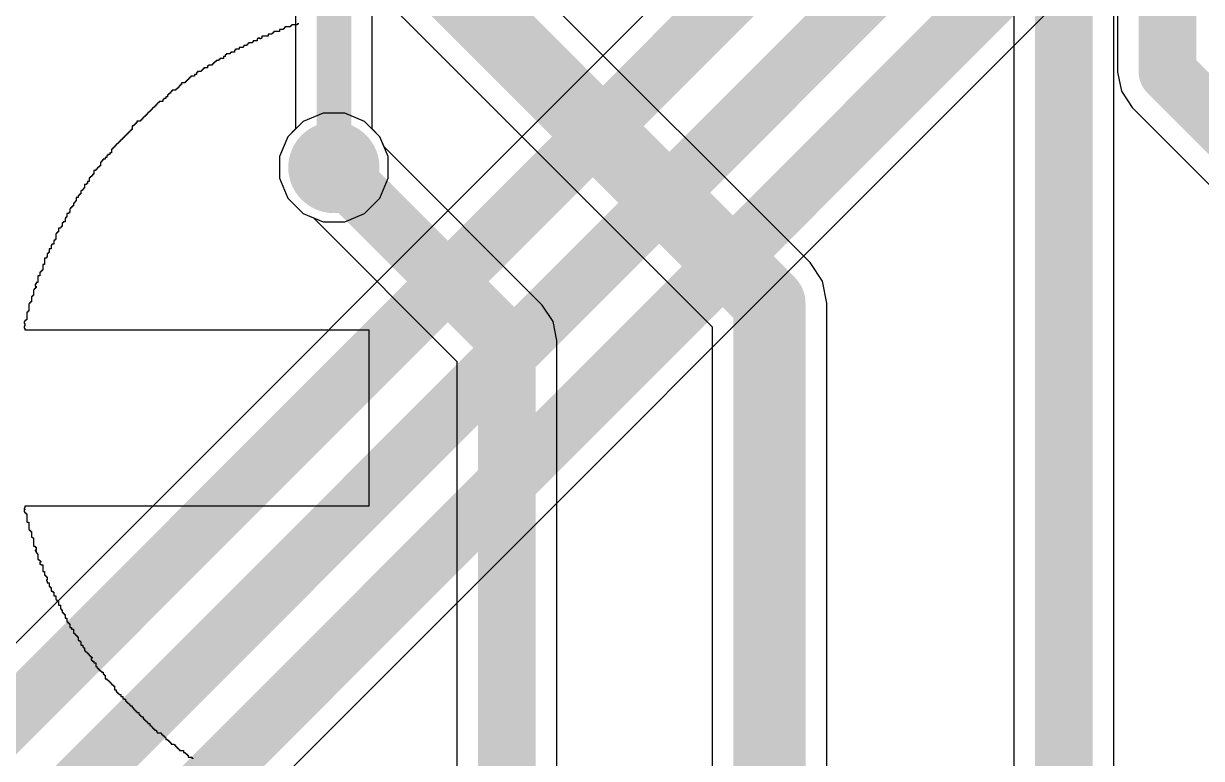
# Model space of a CAD drawing. Header units: millimetres. Extents: x -0.16 to 4.85, y -0.01 to 3.83.
# Drawn here: x 3.8104 to 4.2188, y 1.1293 to 1.3838 of the extents above; entities that cross this region are included whole.
import ezdxf

# ---------------------------------------------------------------- set-up
doc = ezdxf.new("R2010")
doc.units = ezdxf.units.MM
doc.header["$MEASUREMENT"] = 0
for name, color, linetype in [('BottomLayer', 5, 'Continuous'), ('BottomSolder', 6, 'Continuous'), ('TopLayer', 1, 'Continuous'), ('TopOverlay', 2, 'Continuous'), ('TopSolder', 216, 'Continuous'), ('ViaHoleLayer', 16, 'Continuous')]:
    doc.layers.add(name, color=color, linetype=linetype)

msp = doc.modelspace()

# ---------------------------------------------------------------- hatches: boundary and pattern name
at = {"layer": 'BottomLayer'}
h = msp.add_hatch(color=5, dxfattribs=at)
edge = h.paths.add_edge_path()
edge.add_arc((3.918, 1.334), 0.01181, 0, 360)
at = {"layer": 'BottomSolder'}
h = msp.add_hatch(color=6, dxfattribs=at)
edge = h.paths.add_edge_path()
edge.add_arc((3.918, 1.334), 0.01581, 0, 360)
at = {"layer": 'TopLayer'}
h = msp.add_hatch(color=1, dxfattribs=at)
edge = h.paths.add_edge_path()
edge.add_arc((3.918, 1.334), 0.01181, 0, 360)
at = {"layer": 'TopSolder'}
h = msp.add_hatch(color=216, dxfattribs=at)
edge = h.paths.add_edge_path()
edge.add_arc((3.918, 1.334), 0.01581, 0, 360)
at = {"layer": 'ViaHoleLayer'}
h = msp.add_hatch(color=16, dxfattribs=at)
edge = h.paths.add_edge_path()
edge.add_arc((3.918, 1.334), 0.00591, 0, 360)

# ---------------------------------------------------------------- linework, layer by layer
at = {"layer": 'BottomLayer'}
for p, q in [((4.18833, 1.051), (4.18833, 1.743)), ((4.15367, 1.73582), (4.15367, 1.05818)), ((4.08306, 1.30106), (3.90106, 1.48306)), ((3.87294, 1.45494), (4.04912, 1.27876)), ((3.91426, 1.35281), (3.90734, 1.34995)), ((3.92174, 1.35281), (3.91426, 1.35281)), ((3.92866, 1.34995), (3.92174, 1.35281)), ((3.90734, 1.34995), (3.90205, 1.34466)), ((3.93395, 1.34466), (3.92866, 1.34995)), ((3.90205, 1.34466), (3.89919, 1.33774)), ((3.93543, 1.34109), (3.93395, 1.34466)), ((3.99026, 1.28626), (3.93543, 1.34109)), ((3.89919, 1.33774), (3.89919, 1.33026)), ((3.89919, 1.33026), (3.90205, 1.32334)), ((3.90205, 1.32334), (3.90734, 1.31805)), ((3.90734, 1.31805), (3.91091, 1.31657)), ((3.91091, 1.31657), (3.96067, 1.26682)), ((4.08737, 1.29461), (4.08306, 1.30106)), ((4.08888, 1.287), (4.08737, 1.29461)), ((3.99401, 1.28063), (3.99026, 1.28626)), ((4.08888, 1.107), (4.08888, 1.287)), ((3.99533, 1.274), (3.99401, 1.28063)), ((4.04912, 1.27876), (4.04912, 1.107)), ((3.99533, 0.98931), (3.99533, 1.274)), ((3.96067, 1.26682), (3.96067, 0.98931))]:
    msp.add_line(p, q, dxfattribs=at)
for points, const_width in [([(4.171, 1.051), (4.171, 1.743)], 0.02), ([(3.887, 1.469), (4.069, 1.287)], 0.025), ([(3.918, 1.334), (3.978, 1.274)], 0.02), ([(4.069, 1.107), (4.069, 1.287)], 0.025), ([(3.978, 0.982), (3.978, 1.274)], 0.02)]:
    msp.add_lwpolyline(points, dxfattribs=dict(at, const_width=const_width))
for points, const_width in [([(3.913, 1.334, 1), (3.923, 1.334, 1)], 0.01), ([(4.06275, 1.287, 1), (4.07525, 1.287, 1)], 0.0125), ([(4.06275, 1.287, 1), (4.07525, 1.287, 1)], 0.0125), ([(3.973, 1.274, 1), (3.983, 1.274, 1)], 0.01), ([(3.973, 1.274, 1), (3.983, 1.274, 1)], 0.01)]:
    msp.add_lwpolyline(points, format="xyb", close=True, dxfattribs=dict(at, const_width=const_width))
at = {"layer": 'TopLayer'}
for p, q in [((4.18967, 1.54219), (4.18967, 1.367)), ((3.93125, 1.34735), (3.93125, 1.50276)), ((3.90475, 1.45307), (3.90475, 1.34735)), ((4.03967, 1.40118), (3.57782, 0.93933)), ((3.72133, 0.94382), (4.16926, 1.39174)), ((4.18967, 1.367), (4.19099, 1.36037)), ((4.19099, 1.36037), (4.19474, 1.35474)), ((4.19474, 1.35474), (4.29917, 1.25031)), ((3.90205, 1.34466), (3.89919, 1.33774)), ((3.90475, 1.34735), (3.90205, 1.34466)), ((3.93395, 1.34466), (3.93125, 1.34735)), ((3.93681, 1.33774), (3.93395, 1.34466)), ((3.89919, 1.33774), (3.89919, 1.33026)), ((3.93681, 1.33026), (3.93681, 1.33774)), ((3.89919, 1.33026), (3.90205, 1.32334)), ((3.93395, 1.32334), (3.93681, 1.33026)), ((3.90205, 1.32334), (3.90734, 1.31805)), ((3.92866, 1.31805), (3.93395, 1.32334)), ((3.90734, 1.31805), (3.91426, 1.31519)), ((3.91426, 1.31519), (3.92174, 1.31519)), ((3.92174, 1.31519), (3.92866, 1.31805))]:
    msp.add_line(p, q, dxfattribs=at)
for points, const_width in [([(3.918, 1.334), (3.918, 2.187)], 0.012), ([(4.207, 1.367), (4.207, 1.5797)], 0.02), ([(3.704, 0.951), (4.157, 1.404)], 0.02), ([(3.604, 0.895), (4.107, 1.398)], 0.02), ([(3.585, 0.922), (4.057, 1.394)], 0.02), ([(4.207, 1.367), (4.31143, 1.26257)], 0.02)]:
    msp.add_lwpolyline(points, dxfattribs=dict(at, const_width=const_width))
for points, const_width in [([(4.202, 1.367, 1), (4.212, 1.367, 1)], 0.01), ([(4.202, 1.367, 1), (4.212, 1.367, 1)], 0.01), ([(3.915, 1.334, 1), (3.921, 1.334, 1)], 0.006)]:
    msp.add_lwpolyline(points, format="xyb", close=True, dxfattribs=dict(at, const_width=const_width))
at = {"layer": 'TopOverlay'}
for p, q in [((3.89685, 1.38045), (3.89653, 1.38045)), ((3.89653, 1.38045), (3.89653, 1.38013)), ((3.89717, 1.38078), (3.89685, 1.38078)), ((3.89685, 1.38078), (3.89685, 1.38045)), ((3.89911, 1.3811), (3.89717, 1.3811)), ((3.89717, 1.3811), (3.89717, 1.38078)), ((3.90041, 1.38175), (3.89911, 1.38175)), ((3.89911, 1.38175), (3.89911, 1.3811)), ((3.90073, 1.38207), (3.90041, 1.38207)), ((3.90041, 1.38207), (3.90041, 1.38175)), ((3.90105, 1.38239), (3.90073, 1.38239)), ((3.90073, 1.38239), (3.90073, 1.38207)), ((3.90299, 1.38272), (3.90105, 1.38272)), ((3.90105, 1.38272), (3.90105, 1.38239)), ((3.90331, 1.38304), (3.90299, 1.38304)), ((3.90299, 1.38304), (3.90299, 1.38272)), ((3.90525, 1.38336), (3.90331, 1.38336)), ((3.90331, 1.38336), (3.90331, 1.38304)), ((3.90557, 1.38368), (3.90525, 1.38368)), ((3.90525, 1.38368), (3.90525, 1.38336)), ((3.90557, 1.38401), (3.90557, 1.38368)), ((3.8878, 1.37625), (3.88684, 1.37625)), ((3.88684, 1.37625), (3.88684, 1.37593)), ((3.88813, 1.37658), (3.8878, 1.37658)), ((3.8878, 1.37658), (3.8878, 1.37625)), ((3.88845, 1.3769), (3.88813, 1.3769)), ((3.88813, 1.3769), (3.88813, 1.37658)), ((3.88974, 1.37722), (3.88845, 1.37722)), ((3.88845, 1.37722), (3.88845, 1.3769)), ((3.89007, 1.37755), (3.88974, 1.37755)), ((3.88974, 1.37755), (3.88974, 1.37722)), ((3.89136, 1.37787), (3.89007, 1.37787)), ((3.89007, 1.37787), (3.89007, 1.37755)), ((3.89168, 1.37852), (3.89136, 1.37852)), ((3.89136, 1.37852), (3.89136, 1.37787)), ((3.89233, 1.37884), (3.89168, 1.37884)), ((3.89168, 1.37884), (3.89168, 1.37852)), ((3.89233, 1.37852), (3.89233, 1.37884)), ((3.89265, 1.37852), (3.89233, 1.37852)), ((3.89297, 1.37884), (3.89265, 1.37884)), ((3.89265, 1.37884), (3.89265, 1.37852)), ((3.89524, 1.37948), (3.89297, 1.37948)), ((3.89297, 1.37948), (3.89297, 1.37884)), ((3.89653, 1.38013), (3.89524, 1.38013)), ((3.89524, 1.38013), (3.89524, 1.37948)), ((3.88037, 1.37238), (3.87973, 1.37238)), ((3.87973, 1.37238), (3.87973, 1.37173)), ((3.8807, 1.37302), (3.88037, 1.37302)), ((3.88037, 1.37302), (3.88037, 1.37238)), ((3.88199, 1.37335), (3.8807, 1.37335)), ((3.8807, 1.37335), (3.8807, 1.37302)), ((3.88231, 1.37367), (3.88199, 1.37367)), ((3.88199, 1.37367), (3.88199, 1.37335)), ((3.8836, 1.37399), (3.88231, 1.37399)), ((3.88231, 1.37399), (3.88231, 1.37367)), ((3.88393, 1.37464), (3.8836, 1.37464)), ((3.8836, 1.37464), (3.8836, 1.37399)), ((3.88522, 1.37496), (3.88393, 1.37496)), ((3.88393, 1.37496), (3.88393, 1.37464)), ((3.88651, 1.37561), (3.88522, 1.37561)), ((3.88522, 1.37561), (3.88522, 1.37496)), ((3.88684, 1.37593), (3.88651, 1.37593)), ((3.88651, 1.37593), (3.88651, 1.37561)), ((3.87294, 1.36818), (3.87262, 1.36818)), ((3.87262, 1.36818), (3.87262, 1.36785)), ((3.87423, 1.3685), (3.87294, 1.3685)), ((3.87294, 1.3685), (3.87294, 1.36818)), ((3.87456, 1.36915), (3.87423, 1.36915)), ((3.87423, 1.36915), (3.87423, 1.3685)), ((3.87585, 1.36947), (3.87456, 1.36947)), ((3.87456, 1.36947), (3.87456, 1.36915)), ((3.87617, 1.36979), (3.87585, 1.36979)), ((3.87585, 1.36979), (3.87585, 1.36947)), ((3.8765, 1.37011), (3.87617, 1.37011)), ((3.87617, 1.37011), (3.87617, 1.36979)), ((3.87682, 1.37044), (3.8765, 1.37044)), ((3.8765, 1.37044), (3.8765, 1.37011)), ((3.87714, 1.37076), (3.87682, 1.37076)), ((3.87682, 1.37076), (3.87682, 1.37044)), ((3.87811, 1.37108), (3.87714, 1.37108)), ((3.87714, 1.37108), (3.87714, 1.37076)), ((3.87844, 1.37141), (3.87811, 1.37141)), ((3.87811, 1.37141), (3.87811, 1.37108)), ((3.87973, 1.37173), (3.87844, 1.37173)), ((3.87844, 1.37173), (3.87844, 1.37141)), ((3.86713, 1.36398), (3.8668, 1.36398)), ((3.8668, 1.36398), (3.8668, 1.36365)), ((3.86745, 1.3643), (3.86713, 1.3643)), ((3.86713, 1.3643), (3.86713, 1.36398)), ((3.86777, 1.36462), (3.86745, 1.36462)), ((3.86745, 1.36462), (3.86745, 1.3643)), ((3.8681, 1.36495), (3.86777, 1.36495)), ((3.86777, 1.36495), (3.86777, 1.36462)), ((3.86842, 1.36527), (3.8681, 1.36527)), ((3.8681, 1.36527), (3.8681, 1.36495)), ((3.86971, 1.36559), (3.86842, 1.36559)), ((3.86842, 1.36559), (3.86842, 1.36527)), ((3.87036, 1.36624), (3.86971, 1.36624)), ((3.86971, 1.36624), (3.86971, 1.36559)), ((3.87068, 1.36688), (3.87036, 1.36688)), ((3.87036, 1.36688), (3.87036, 1.36624)), ((3.87197, 1.36721), (3.87068, 1.36721)), ((3.87068, 1.36721), (3.87068, 1.36688)), ((3.8723, 1.36753), (3.87197, 1.36753)), ((3.87197, 1.36753), (3.87197, 1.36721)), ((3.87262, 1.36785), (3.8723, 1.36785)), ((3.8723, 1.36785), (3.8723, 1.36753)), ((3.86131, 1.35978), (3.86099, 1.35978)), ((3.86099, 1.35978), (3.86099, 1.35945)), ((3.86163, 1.3601), (3.86131, 1.3601)), ((3.86131, 1.3601), (3.86131, 1.35978)), ((3.86196, 1.36042), (3.86163, 1.36042)), ((3.86163, 1.36042), (3.86163, 1.3601)), ((3.86325, 1.36075), (3.86196, 1.36075)), ((3.86196, 1.36075), (3.86196, 1.36042)), ((3.86357, 1.36107), (3.86325, 1.36107)), ((3.86325, 1.36107), (3.86325, 1.36075)), ((3.8639, 1.36139), (3.86357, 1.36139)), ((3.86357, 1.36139), (3.86357, 1.36107)), ((3.86422, 1.36171), (3.8639, 1.36171)), ((3.8639, 1.36171), (3.8639, 1.36139)), ((3.86454, 1.36204), (3.86422, 1.36204)), ((3.86422, 1.36204), (3.86422, 1.36171)), ((3.86487, 1.36236), (3.86454, 1.36236)), ((3.86454, 1.36236), (3.86454, 1.36204)), ((3.86519, 1.36268), (3.86487, 1.36268)), ((3.86487, 1.36268), (3.86487, 1.36236)), ((3.86648, 1.36333), (3.86519, 1.36333)), ((3.86519, 1.36333), (3.86519, 1.36268)), ((3.8668, 1.36365), (3.86648, 1.36365)), ((3.86648, 1.36365), (3.86648, 1.36333)), ((3.85679, 1.3559), (3.85646, 1.3559)), ((3.85646, 1.3559), (3.85646, 1.35558)), ((3.85711, 1.35622), (3.85679, 1.35622)), ((3.85679, 1.35622), (3.85679, 1.3559)), ((3.85743, 1.35655), (3.85711, 1.35655)), ((3.85711, 1.35655), (3.85711, 1.35622)), ((3.85873, 1.35687), (3.85743, 1.35687)), ((3.85743, 1.35687), (3.85743, 1.35655)), ((3.85905, 1.35751), (3.85873, 1.35751)), ((3.85873, 1.35751), (3.85873, 1.35687)), ((3.8597, 1.35784), (3.85905, 1.35784)), ((3.85905, 1.35784), (3.85905, 1.35751)), ((3.86034, 1.35848), (3.8597, 1.35848)), ((3.8597, 1.35848), (3.8597, 1.35784)), ((3.86067, 1.35913), (3.86034, 1.35913)), ((3.86034, 1.35913), (3.86034, 1.35848)), ((3.86099, 1.35945), (3.86067, 1.35945)), ((3.86067, 1.35945), (3.86067, 1.35913)), ((3.85259, 1.3517), (3.85226, 1.3517)), ((3.85226, 1.3517), (3.85226, 1.35138)), ((3.85291, 1.35202), (3.85259, 1.35202)), ((3.85259, 1.35202), (3.85259, 1.3517)), ((3.85323, 1.35234), (3.85291, 1.35234)), ((3.85291, 1.35234), (3.85291, 1.35202)), ((3.85356, 1.35267), (3.85323, 1.35267)), ((3.85323, 1.35267), (3.85323, 1.35234)), ((3.85388, 1.35299), (3.85356, 1.35299)), ((3.85356, 1.35299), (3.85356, 1.35267)), ((3.8542, 1.35331), (3.85388, 1.35331)), ((3.85388, 1.35331), (3.85388, 1.35299)), ((3.85453, 1.35364), (3.8542, 1.35364)), ((3.8542, 1.35364), (3.8542, 1.35331)), ((3.85485, 1.35396), (3.85453, 1.35396)), ((3.85453, 1.35396), (3.85453, 1.35364)), ((3.85517, 1.35428), (3.85485, 1.35428)), ((3.85485, 1.35428), (3.85485, 1.35396)), ((3.8555, 1.35461), (3.85517, 1.35461)), ((3.85517, 1.35461), (3.85517, 1.35428)), ((3.85582, 1.35493), (3.8555, 1.35493)), ((3.8555, 1.35493), (3.8555, 1.35461)), ((3.85614, 1.35525), (3.85582, 1.35525)), ((3.85582, 1.35525), (3.85582, 1.35493)), ((3.85646, 1.35558), (3.85614, 1.35558)), ((3.85614, 1.35558), (3.85614, 1.35525)), ((3.84871, 1.34847), (3.84806, 1.34847)), ((3.84806, 1.34847), (3.84806, 1.34718)), ((3.84903, 1.34879), (3.84871, 1.34879)), ((3.84871, 1.34879), (3.84871, 1.34847)), ((3.84936, 1.34911), (3.84903, 1.34911)), ((3.84903, 1.34911), (3.84903, 1.34879)), ((3.84968, 1.34944), (3.84936, 1.34944)), ((3.84936, 1.34944), (3.84936, 1.34911)), ((3.85097, 1.35008), (3.84968, 1.35008)), ((3.84968, 1.35008), (3.84968, 1.34944)), ((3.8513, 1.35041), (3.85097, 1.35041)), ((3.85097, 1.35041), (3.85097, 1.35008)), ((3.85162, 1.35073), (3.8513, 1.35073)), ((3.8513, 1.35073), (3.8513, 1.35041)), ((3.85194, 1.35105), (3.85162, 1.35105)), ((3.85162, 1.35105), (3.85162, 1.35073)), ((3.85226, 1.35138), (3.85194, 1.35138)), ((3.85194, 1.35138), (3.85194, 1.35105)), ((3.84451, 1.34362), (3.84419, 1.34362)), ((3.84419, 1.34362), (3.84419, 1.3433)), ((3.84483, 1.34394), (3.84451, 1.34394)), ((3.84451, 1.34394), (3.84451, 1.34362)), ((3.84516, 1.34427), (3.84483, 1.34427)), ((3.84483, 1.34427), (3.84483, 1.34394)), ((3.84548, 1.34459), (3.84516, 1.34459)), ((3.84516, 1.34459), (3.84516, 1.34427)), ((3.8458, 1.34491), (3.84548, 1.34491)), ((3.84548, 1.34491), (3.84548, 1.34459)), ((3.84613, 1.34524), (3.8458, 1.34524)), ((3.8458, 1.34524), (3.8458, 1.34491)), ((3.84645, 1.34556), (3.84613, 1.34556)), ((3.84613, 1.34556), (3.84613, 1.34524)), ((3.84677, 1.34588), (3.84645, 1.34588)), ((3.84645, 1.34588), (3.84645, 1.34556)), ((3.8471, 1.34621), (3.84677, 1.34621)), ((3.84677, 1.34621), (3.84677, 1.34588)), ((3.84742, 1.34653), (3.8471, 1.34653)), ((3.8471, 1.34653), (3.8471, 1.34621)), ((3.84774, 1.34685), (3.84742, 1.34685)), ((3.84742, 1.34685), (3.84742, 1.34653)), ((3.84806, 1.34718), (3.84774, 1.34718)), ((3.84774, 1.34718), (3.84774, 1.34685)), ((3.84128, 1.34039), (3.84096, 1.34039)), ((3.84096, 1.34039), (3.84096, 1.3391)), ((3.8416, 1.34071), (3.84128, 1.34071)), ((3.84128, 1.34071), (3.84128, 1.34039)), ((3.84193, 1.34104), (3.8416, 1.34104)), ((3.8416, 1.34104), (3.8416, 1.34071)), ((3.84225, 1.34136), (3.84193, 1.34136)), ((3.84193, 1.34136), (3.84193, 1.34104)), ((3.84257, 1.34168), (3.84225, 1.34168)), ((3.84225, 1.34168), (3.84225, 1.34136)), ((3.84289, 1.34201), (3.84257, 1.34201)), ((3.84257, 1.34201), (3.84257, 1.34168)), ((3.84322, 1.34233), (3.84289, 1.34233)), ((3.84289, 1.34233), (3.84289, 1.34201)), ((3.84354, 1.34265), (3.84322, 1.34265)), ((3.84322, 1.34265), (3.84322, 1.34233)), ((3.84386, 1.34298), (3.84354, 1.34298)), ((3.84354, 1.34298), (3.84354, 1.34265)), ((3.84419, 1.3433), (3.84386, 1.3433)), ((3.84386, 1.3433), (3.84386, 1.34298)), ((3.8374, 1.33587), (3.83708, 1.33587)), ((3.83708, 1.33587), (3.83708, 1.33457)), ((3.83773, 1.33619), (3.8374, 1.33619)), ((3.8374, 1.33619), (3.8374, 1.33587)), ((3.83805, 1.33651), (3.83773, 1.33651)), ((3.83773, 1.33651), (3.83773, 1.33619)), ((3.83869, 1.33684), (3.83805, 1.33684)), ((3.83805, 1.33684), (3.83805, 1.33651)), ((3.83934, 1.33748), (3.83869, 1.33748)), ((3.83869, 1.33748), (3.83869, 1.33684)), ((3.83966, 1.33813), (3.83934, 1.33813)), ((3.83934, 1.33813), (3.83934, 1.33748)), ((3.84031, 1.33845), (3.83966, 1.33845)), ((3.83966, 1.33845), (3.83966, 1.33813)), ((3.84096, 1.3391), (3.84031, 1.3391)), ((3.84031, 1.3391), (3.84031, 1.33845)), ((3.83449, 1.33134), (3.83417, 1.33134)), ((3.83417, 1.33134), (3.83417, 1.33102)), ((3.83482, 1.33167), (3.83449, 1.33167)), ((3.83449, 1.33167), (3.83449, 1.33134)), ((3.83546, 1.33296), (3.83482, 1.33296)), ((3.83482, 1.33296), (3.83482, 1.33167)), ((3.83579, 1.33328), (3.83546, 1.33328)), ((3.83546, 1.33328), (3.83546, 1.33296)), ((3.83611, 1.33361), (3.83579, 1.33361)), ((3.83579, 1.33361), (3.83579, 1.33328)), ((3.83643, 1.33393), (3.83611, 1.33393)), ((3.83611, 1.33393), (3.83611, 1.33361)), ((3.83676, 1.33425), (3.83643, 1.33425)), ((3.83643, 1.33425), (3.83643, 1.33393)), ((3.83708, 1.33457), (3.83676, 1.33457)), ((3.83676, 1.33457), (3.83676, 1.33425)), ((3.83223, 1.32811), (3.83159, 1.32811)), ((3.83159, 1.32811), (3.83159, 1.32682)), ((3.83256, 1.32844), (3.83223, 1.32844)), ((3.83223, 1.32844), (3.83223, 1.32811)), ((3.8332, 1.32908), (3.83256, 1.32908)), ((3.83256, 1.32908), (3.83256, 1.32844)), ((3.83353, 1.33037), (3.8332, 1.33037)), ((3.8332, 1.33037), (3.8332, 1.32908)), ((3.83385, 1.3307), (3.83353, 1.3307)), ((3.83353, 1.3307), (3.83353, 1.33037)), ((3.83417, 1.33102), (3.83385, 1.33102)), ((3.83385, 1.33102), (3.83385, 1.3307)), ((3.82932, 1.32359), (3.82868, 1.32359)), ((3.82868, 1.32359), (3.82868, 1.3223)), ((3.82965, 1.32424), (3.82932, 1.32424)), ((3.82932, 1.32424), (3.82932, 1.32359)), ((3.82997, 1.32456), (3.82965, 1.32456)), ((3.82965, 1.32456), (3.82965, 1.32424)), ((3.83029, 1.32488), (3.82997, 1.32488)), ((3.82997, 1.32488), (3.82997, 1.32456)), ((3.83062, 1.32585), (3.83029, 1.32585)), ((3.83029, 1.32585), (3.83029, 1.32488)), ((3.83094, 1.32617), (3.83062, 1.32617)), ((3.83062, 1.32617), (3.83062, 1.32585)), ((3.83126, 1.3265), (3.83094, 1.3265)), ((3.83094, 1.3265), (3.83094, 1.32617)), ((3.83159, 1.32682), (3.83126, 1.32682)), ((3.83126, 1.32682), (3.83126, 1.3265)), ((3.82674, 1.31971), (3.82642, 1.31971)), ((3.82642, 1.31971), (3.82642, 1.31842)), ((3.82706, 1.32004), (3.82674, 1.32004)), ((3.82674, 1.32004), (3.82674, 1.31971)), ((3.82739, 1.32036), (3.82706, 1.32036)), ((3.82706, 1.32036), (3.82706, 1.32004)), ((3.82771, 1.32068), (3.82739, 1.32068)), ((3.82739, 1.32068), (3.82739, 1.32036)), ((3.82803, 1.32165), (3.82771, 1.32165)), ((3.82771, 1.32165), (3.82771, 1.32068)), ((3.82836, 1.32197), (3.82803, 1.32197)), ((3.82803, 1.32197), (3.82803, 1.32165)), ((3.82868, 1.3223), (3.82836, 1.3223)), ((3.82836, 1.3223), (3.82836, 1.32197)), ((3.82416, 1.31487), (3.82383, 1.31487)), ((3.82383, 1.31487), (3.82383, 1.31357)), ((3.8248, 1.31519), (3.82416, 1.31519)), ((3.82416, 1.31519), (3.82416, 1.31487)), ((3.82512, 1.31648), (3.8248, 1.31648)), ((3.8248, 1.31648), (3.8248, 1.31519)), ((3.82545, 1.3168), (3.82512, 1.3168)), ((3.82512, 1.3168), (3.82512, 1.31648)), ((3.82609, 1.3181), (3.82545, 1.3181)), ((3.82545, 1.3181), (3.82545, 1.3168)), ((3.82642, 1.31842), (3.82609, 1.31842)), ((3.82609, 1.31842), (3.82609, 1.3181)), ((3.82189, 1.31099), (3.82157, 1.31099)), ((3.82157, 1.31099), (3.82157, 1.30905)), ((3.82222, 1.31131), (3.82189, 1.31131)), ((3.82189, 1.31131), (3.82189, 1.31099)), ((3.82254, 1.31164), (3.82222, 1.31164)), ((3.82222, 1.31164), (3.82222, 1.31131)), ((3.82319, 1.31293), (3.82254, 1.31293)), ((3.82254, 1.31293), (3.82254, 1.31164)), ((3.82351, 1.31325), (3.82319, 1.31325)), ((3.82319, 1.31325), (3.82319, 1.31293)), ((3.82383, 1.31357), (3.82351, 1.31357)), ((3.82351, 1.31357), (3.82351, 1.31325)), ((3.82028, 1.30711), (3.81996, 1.30711)), ((3.81996, 1.30711), (3.81996, 1.30582)), ((3.82092, 1.30744), (3.82028, 1.30744)), ((3.82028, 1.30744), (3.82028, 1.30711)), ((3.82125, 1.30873), (3.82092, 1.30873)), ((3.82092, 1.30873), (3.82092, 1.30744)), ((3.82157, 1.30905), (3.82125, 1.30905)), ((3.82125, 1.30905), (3.82125, 1.30873)), ((3.81834, 1.30259), (3.81769, 1.30259)), ((3.81769, 1.30259), (3.81769, 1.30033)), ((3.81866, 1.30291), (3.81834, 1.30291)), ((3.81834, 1.30291), (3.81834, 1.30259)), ((3.81899, 1.3042), (3.81866, 1.3042)), ((3.81866, 1.3042), (3.81866, 1.30291)), ((3.81931, 1.30453), (3.81899, 1.30453)), ((3.81899, 1.30453), (3.81899, 1.3042)), ((3.81996, 1.30582), (3.81931, 1.30582)), ((3.81931, 1.30582), (3.81931, 1.30453)), ((3.81769, 1.30033), (3.81705, 1.30033)), ((3.81705, 1.30033), (3.81705, 1.29839)), ((3.81608, 1.29645), (3.81543, 1.29645)), ((3.81543, 1.29645), (3.81543, 1.29419)), ((3.8164, 1.29774), (3.81608, 1.29774)), ((3.81608, 1.29774), (3.81608, 1.29645)), ((3.81672, 1.29807), (3.8164, 1.29807)), ((3.8164, 1.29807), (3.8164, 1.29774)), ((3.81705, 1.29839), (3.81672, 1.29839)), ((3.81672, 1.29839), (3.81672, 1.29807)), ((3.81414, 1.2916), (3.81382, 1.2916)), ((3.81382, 1.2916), (3.81382, 1.28967)), ((3.81446, 1.29193), (3.81414, 1.29193)), ((3.81414, 1.29193), (3.81414, 1.2916)), ((3.81479, 1.29354), (3.81446, 1.29354)), ((3.81446, 1.29354), (3.81446, 1.2929)), ((3.81446, 1.2929), (3.81479, 1.2929)), ((3.81479, 1.29225), (3.81446, 1.29225)), ((3.81446, 1.29225), (3.81446, 1.29193)), ((3.81543, 1.29419), (3.81479, 1.29419)), ((3.81479, 1.29419), (3.81479, 1.29354)), ((3.81479, 1.2929), (3.81479, 1.29225)), ((3.81252, 1.28676), (3.8122, 1.28676)), ((3.8122, 1.28676), (3.8122, 1.28417)), ((3.81285, 1.28708), (3.81252, 1.28708)), ((3.81252, 1.28708), (3.81252, 1.28676)), ((3.81317, 1.2874), (3.81285, 1.2874)), ((3.81285, 1.2874), (3.81285, 1.28708)), ((3.81349, 1.28934), (3.81317, 1.28934)), ((3.81317, 1.28934), (3.81317, 1.2874)), ((3.81382, 1.28967), (3.81349, 1.28967)), ((3.81349, 1.28967), (3.81349, 1.28934)), ((3.81188, 1.28385), (3.81155, 1.28385)), ((3.81155, 1.28385), (3.81155, 1.28126)), ((3.8122, 1.28417), (3.81188, 1.28417)), ((3.81188, 1.28417), (3.81188, 1.28385)), ((3.81091, 1.28062), (3.81059, 1.28062)), ((3.81059, 1.28062), (3.81059, 1.27997)), ((3.81059, 1.27997), (3.81091, 1.27997)), ((3.81091, 1.279), (3.81059, 1.279)), ((3.81059, 1.279), (3.81059, 1.27836)), ((3.81059, 1.27836), (3.81091, 1.27836)), ((3.81123, 1.28094), (3.81091, 1.28094)), ((3.81091, 1.28094), (3.81091, 1.28062)), ((3.81091, 1.27997), (3.81091, 1.279)), ((3.81091, 1.27836), (3.81091, 1.27771)), ((3.81155, 1.28126), (3.81123, 1.28126)), ((3.81123, 1.28126), (3.81123, 1.28094)), ((3.81091, 1.27771), (3.84968, 1.27771)), ((3.84968, 1.27771), (3.85, 1.27771)), ((3.85, 1.27771), (3.93013, 1.27771)), ((3.93013, 1.27771), (3.93013, 1.21665)), ((3.81091, 1.216), (3.81059, 1.216)), ((3.81059, 1.216), (3.81059, 1.21568)), ((3.81059, 1.21568), (3.81091, 1.21568)), ((3.81091, 1.21535), (3.81059, 1.21535)), ((3.81059, 1.21535), (3.81059, 1.21471)), ((3.81059, 1.21471), (3.81091, 1.21471)), ((3.93013, 1.21665), (3.81091, 1.21665)), ((3.81091, 1.21665), (3.81091, 1.216)), ((3.81091, 1.21568), (3.81091, 1.21535)), ((3.81091, 1.21471), (3.81091, 1.21438)), ((3.81091, 1.21438), (3.81123, 1.21438)), ((3.81123, 1.21438), (3.81123, 1.21406)), ((3.81123, 1.21406), (3.81155, 1.21406)), ((3.81155, 1.21406), (3.81155, 1.21115)), ((3.81155, 1.21115), (3.8122, 1.21115)), ((3.8122, 1.21115), (3.8122, 1.20857)), ((3.8122, 1.20857), (3.81252, 1.20857)), ((3.81252, 1.20857), (3.81252, 1.20825)), ((3.81252, 1.20825), (3.81285, 1.20825)), ((3.81285, 1.20825), (3.81285, 1.20792)), ((3.81285, 1.20792), (3.81317, 1.20792)), ((3.81317, 1.20792), (3.81317, 1.20598)), ((3.81317, 1.20598), (3.81349, 1.20598)), ((3.81349, 1.20598), (3.81349, 1.20566)), ((3.81349, 1.20566), (3.81382, 1.20566)), ((3.81382, 1.20566), (3.81382, 1.20275)), ((3.81382, 1.20275), (3.81446, 1.20275)), ((3.81446, 1.20275), (3.81446, 1.20243)), ((3.81446, 1.20243), (3.81479, 1.20243)), ((3.81479, 1.20146), (3.81446, 1.20146)), ((3.81446, 1.20146), (3.81446, 1.20114)), ((3.81446, 1.20114), (3.81479, 1.20114)), ((3.81479, 1.20243), (3.81479, 1.20146)), ((3.81479, 1.20114), (3.81479, 1.20049)), ((3.81479, 1.20049), (3.81511, 1.20049)), ((3.81511, 1.20049), (3.81511, 1.20017)), ((3.81511, 1.20017), (3.81543, 1.20017)), ((3.81543, 1.20017), (3.81543, 1.19823)), ((3.81543, 1.19823), (3.81576, 1.19823)), ((3.81576, 1.19823), (3.81576, 1.19791)), ((3.81576, 1.19791), (3.81608, 1.19791)), ((3.81608, 1.19791), (3.81608, 1.19758)), ((3.81608, 1.19758), (3.8164, 1.19758)), ((3.8164, 1.19726), (3.81608, 1.19726)), ((3.81608, 1.19726), (3.81608, 1.19661)), ((3.81608, 1.19661), (3.8164, 1.19661)), ((3.8164, 1.19758), (3.8164, 1.19726)), ((3.8164, 1.19661), (3.8164, 1.19629)), ((3.8164, 1.19629), (3.81705, 1.19629)), ((3.81705, 1.19629), (3.81705, 1.19403)), ((3.81705, 1.19403), (3.81769, 1.19403)), ((3.81769, 1.19403), (3.81769, 1.19274)), ((3.81769, 1.19274), (3.81802, 1.19274)), ((3.81802, 1.19274), (3.81802, 1.19241)), ((3.81802, 1.19241), (3.81834, 1.19241)), ((3.81834, 1.19241), (3.81834, 1.19209)), ((3.81834, 1.19209), (3.81866, 1.19209)), ((3.81866, 1.19112), (3.81834, 1.19112)), ((3.81834, 1.19112), (3.81834, 1.1908)), ((3.81834, 1.1908), (3.81866, 1.1908)), ((3.81866, 1.19209), (3.81866, 1.19112)), ((3.81866, 1.1908), (3.81866, 1.19015)), ((3.81866, 1.19015), (3.81931, 1.19015)), ((3.81931, 1.19015), (3.81931, 1.18886)), ((3.81931, 1.18886), (3.81963, 1.18886)), ((3.81963, 1.18886), (3.81963, 1.18854)), ((3.81963, 1.18854), (3.81996, 1.18854)), ((3.81996, 1.18854), (3.81996, 1.18724)), ((3.81996, 1.18724), (3.8206, 1.18724)), ((3.8206, 1.18724), (3.8206, 1.18692)), ((3.8206, 1.18692), (3.82092, 1.18692)), ((3.82092, 1.18692), (3.82092, 1.18563)), ((3.82092, 1.18563), (3.82157, 1.18563)), ((3.82157, 1.18563), (3.82157, 1.18434)), ((3.82157, 1.18434), (3.82189, 1.18434)), ((3.82189, 1.18434), (3.82189, 1.18401)), ((3.82189, 1.18401), (3.82222, 1.18401)), ((3.82222, 1.18401), (3.82222, 1.18369)), ((3.82222, 1.18369), (3.82254, 1.18369)), ((3.82254, 1.18369), (3.82254, 1.1824)), ((3.82254, 1.1824), (3.82319, 1.1824)), ((3.82319, 1.1824), (3.82319, 1.18111)), ((3.82319, 1.18111), (3.82351, 1.18111)), ((3.82351, 1.18111), (3.82351, 1.18078)), ((3.82351, 1.18078), (3.82383, 1.18078)), ((3.82383, 1.18078), (3.82383, 1.17981)), ((3.82383, 1.17981), (3.82416, 1.17981)), ((3.82416, 1.17981), (3.82416, 1.17949)), ((3.82416, 1.17949), (3.82448, 1.17949)), ((3.82448, 1.17949), (3.82448, 1.17917)), ((3.82448, 1.17917), (3.8248, 1.17917)), ((3.8248, 1.17917), (3.8248, 1.17788)), ((3.8248, 1.17788), (3.82545, 1.17788)), ((3.82545, 1.17788), (3.82545, 1.17658)), ((3.82545, 1.17658), (3.82577, 1.17658)), ((3.82577, 1.17658), (3.82577, 1.17626)), ((3.82577, 1.17626), (3.82609, 1.17626)), ((3.82609, 1.17626), (3.82609, 1.17594)), ((3.82609, 1.17594), (3.82642, 1.17594)), ((3.82642, 1.17594), (3.82642, 1.17464)), ((3.82642, 1.17464), (3.82706, 1.17464)), ((3.82706, 1.17464), (3.82706, 1.174)), ((3.82706, 1.174), (3.82771, 1.174)), ((3.82771, 1.174), (3.82771, 1.17271)), ((3.82771, 1.17271), (3.82803, 1.17271)), ((3.82803, 1.17271), (3.82803, 1.17238)), ((3.82803, 1.17238), (3.82836, 1.17238)), ((3.82836, 1.17238), (3.82836, 1.17206)), ((3.82836, 1.17206), (3.82868, 1.17206)), ((3.82868, 1.17206), (3.82868, 1.17174)), ((3.82868, 1.17174), (3.829, 1.17174)), ((3.829, 1.17174), (3.829, 1.17141)), ((3.829, 1.17141), (3.82932, 1.17141)), ((3.82932, 1.17141), (3.82932, 1.17012)), ((3.82932, 1.17012), (3.82997, 1.17012)), ((3.82997, 1.17012), (3.82997, 1.1698)), ((3.82997, 1.1698), (3.83029, 1.1698)), ((3.83029, 1.1698), (3.83029, 1.16851)), ((3.83029, 1.16851), (3.83094, 1.16851)), ((3.83094, 1.16851), (3.83094, 1.16786)), ((3.83094, 1.16786), (3.83126, 1.16786)), ((3.83126, 1.16786), (3.83126, 1.16754)), ((3.83126, 1.16754), (3.83159, 1.16754)), ((3.83159, 1.16754), (3.83159, 1.16657)), ((3.83159, 1.16657), (3.83191, 1.16657)), ((3.83191, 1.16657), (3.83191, 1.16624)), ((3.83191, 1.16624), (3.83223, 1.16624)), ((3.83223, 1.16624), (3.83223, 1.16592)), ((3.83223, 1.16592), (3.83256, 1.16592)), ((3.83256, 1.16592), (3.83256, 1.1656)), ((3.83256, 1.1656), (3.83288, 1.1656)), ((3.83288, 1.1656), (3.83288, 1.16527)), ((3.83288, 1.16527), (3.8332, 1.16527)), ((3.8332, 1.16527), (3.8332, 1.16495)), ((3.8332, 1.16495), (3.83353, 1.16495)), ((3.83353, 1.16495), (3.83353, 1.16463)), ((3.83353, 1.16463), (3.83385, 1.16463)), ((3.83385, 1.16463), (3.83385, 1.16431)), ((3.83385, 1.16431), (3.83417, 1.16431)), ((3.83417, 1.16398), (3.83385, 1.16398)), ((3.83385, 1.16398), (3.83385, 1.16334)), ((3.83417, 1.16431), (3.83417, 1.16398)), ((3.83385, 1.16334), (3.83417, 1.16334)), ((3.83417, 1.16334), (3.83417, 1.16301)), ((3.83417, 1.16301), (3.83482, 1.16301)), ((3.83482, 1.16301), (3.83482, 1.16237)), ((3.83482, 1.16237), (3.83546, 1.16237)), ((3.83546, 1.16237), (3.83546, 1.16107)), ((3.83546, 1.16107), (3.83579, 1.16107)), ((3.83579, 1.16107), (3.83579, 1.16075)), ((3.83579, 1.16075), (3.83611, 1.16075)), ((3.83611, 1.16075), (3.83611, 1.16043)), ((3.83611, 1.16043), (3.83643, 1.16043)), ((3.83643, 1.16043), (3.83643, 1.16011)), ((3.83643, 1.16011), (3.83676, 1.16011)), ((3.83676, 1.16011), (3.83676, 1.15978)), ((3.83676, 1.15978), (3.83708, 1.15978)), ((3.83708, 1.15978), (3.83708, 1.15946)), ((3.83708, 1.15946), (3.8374, 1.15946)), ((3.8374, 1.15946), (3.8374, 1.15914)), ((3.8374, 1.15914), (3.83805, 1.15914)), ((3.83805, 1.15914), (3.83805, 1.15849)), ((3.83805, 1.15849), (3.83837, 1.15849)), ((3.83837, 1.15849), (3.83837, 1.15817)), ((3.83837, 1.15817), (3.83869, 1.15817)), ((3.83869, 1.15817), (3.83869, 1.15687)), ((3.83869, 1.15687), (3.83934, 1.15687)), ((3.83934, 1.15687), (3.83934, 1.15655)), ((3.83934, 1.15655), (3.83966, 1.15655)), ((3.83966, 1.15655), (3.83966, 1.15623)), ((3.83966, 1.15623), (3.83999, 1.15623)), ((3.83999, 1.15623), (3.83999, 1.1559)), ((3.83999, 1.1559), (3.84031, 1.1559)), ((3.84031, 1.1559), (3.84031, 1.15558)), ((3.84031, 1.15558), (3.84063, 1.15558)), ((3.84063, 1.15558), (3.84063, 1.15526)), ((3.84063, 1.15526), (3.84096, 1.15526)), ((3.84096, 1.15526), (3.84096, 1.15494)), ((3.84096, 1.15494), (3.84128, 1.15494)), ((3.84128, 1.15494), (3.84128, 1.15461)), ((3.84128, 1.15461), (3.8416, 1.15461)), ((3.8416, 1.15461), (3.8416, 1.15429)), ((3.8416, 1.15429), (3.84193, 1.15429)), ((3.84193, 1.15429), (3.84193, 1.153)), ((3.84193, 1.153), (3.84257, 1.153)), ((3.84257, 1.153), (3.84257, 1.15235)), ((3.84257, 1.15235), (3.84289, 1.15235)), ((3.84289, 1.15235), (3.84289, 1.15203)), ((3.84289, 1.15203), (3.84322, 1.15203)), ((3.84322, 1.15203), (3.84322, 1.1517)), ((3.84322, 1.1517), (3.84354, 1.1517)), ((3.84354, 1.1517), (3.84354, 1.15138)), ((3.84354, 1.15138), (3.84419, 1.15138)), ((3.84419, 1.15138), (3.84419, 1.15074)), ((3.84419, 1.15074), (3.84483, 1.15074)), ((3.84483, 1.15074), (3.84483, 1.15009)), ((3.84483, 1.15009), (3.84516, 1.15009)), ((3.84516, 1.15009), (3.84516, 1.14977)), ((3.84516, 1.14977), (3.8458, 1.14977)), ((3.8458, 1.14977), (3.8458, 1.14912)), ((3.8458, 1.14912), (3.84613, 1.14912)), ((3.84613, 1.14912), (3.84613, 1.1488)), ((3.84613, 1.1488), (3.84645, 1.1488)), ((3.84645, 1.1488), (3.84645, 1.14847)), ((3.84645, 1.14847), (3.84677, 1.14847)), ((3.84677, 1.14847), (3.84677, 1.14815)), ((3.84677, 1.14815), (3.8471, 1.14815)), ((3.8471, 1.14815), (3.8471, 1.14783)), ((3.8471, 1.14783), (3.84742, 1.14783)), ((3.84742, 1.14783), (3.84742, 1.1475)), ((3.84742, 1.1475), (3.84806, 1.1475)), ((3.84806, 1.1475), (3.84806, 1.14686)), ((3.84806, 1.14686), (3.84839, 1.14686)), ((3.84839, 1.14686), (3.84839, 1.14654)), ((3.84839, 1.14654), (3.84871, 1.14654)), ((3.84871, 1.14654), (3.84871, 1.14621)), ((3.84871, 1.14621), (3.84903, 1.14621)), ((3.84903, 1.14621), (3.84903, 1.14589)), ((3.84903, 1.14589), (3.84936, 1.14589)), ((3.84936, 1.14589), (3.84936, 1.14557)), ((3.84936, 1.14557), (3.84968, 1.14557)), ((3.84968, 1.14557), (3.84968, 1.14524)), ((3.84968, 1.14524), (3.85033, 1.14524)), ((3.85033, 1.14524), (3.85033, 1.1446)), ((3.85033, 1.1446), (3.85065, 1.1446)), ((3.85065, 1.1446), (3.85065, 1.14427)), ((3.85065, 1.14427), (3.85097, 1.14427)), ((3.85097, 1.14427), (3.85097, 1.14395)), ((3.85097, 1.14395), (3.8513, 1.14395)), ((3.8513, 1.14395), (3.8513, 1.14363)), ((3.8513, 1.14363), (3.85194, 1.14363)), ((3.85194, 1.14363), (3.85194, 1.14298)), ((3.85194, 1.14298), (3.85226, 1.14298)), ((3.85226, 1.14298), (3.85226, 1.14266)), ((3.85226, 1.14266), (3.85259, 1.14266)), ((3.85259, 1.14266), (3.85259, 1.14234)), ((3.85259, 1.14234), (3.85291, 1.14234)), ((3.85291, 1.14234), (3.85291, 1.14201)), ((3.85291, 1.14201), (3.85323, 1.14201)), ((3.85323, 1.14201), (3.85323, 1.14169)), ((3.85323, 1.14169), (3.85356, 1.14169)), ((3.85356, 1.14169), (3.85356, 1.14137)), ((3.85356, 1.14137), (3.8542, 1.14137)), ((3.8542, 1.14137), (3.8542, 1.14072)), ((3.8542, 1.14072), (3.85453, 1.14072)), ((3.85453, 1.14072), (3.85453, 1.1404)), ((3.85453, 1.1404), (3.85485, 1.1404)), ((3.85485, 1.1404), (3.85485, 1.14007)), ((3.85485, 1.14007), (3.85517, 1.14007)), ((3.85517, 1.14007), (3.85517, 1.13975)), ((3.85517, 1.13975), (3.8555, 1.13975)), ((3.8555, 1.13975), (3.8555, 1.13943)), ((3.8555, 1.13943), (3.85582, 1.13943)), ((3.85582, 1.13943), (3.85582, 1.1391)), ((3.85582, 1.1391), (3.85646, 1.1391)), ((3.85646, 1.1391), (3.85646, 1.13846)), ((3.85646, 1.13846), (3.85679, 1.13846)), ((3.85679, 1.13846), (3.85679, 1.13813)), ((3.85679, 1.13813), (3.85808, 1.13813)), ((3.85808, 1.13813), (3.85808, 1.13781)), ((3.85808, 1.13781), (3.8584, 1.13781)), ((3.8584, 1.13781), (3.8584, 1.13749)), ((3.8584, 1.13749), (3.85873, 1.13749)), ((3.85873, 1.13749), (3.85873, 1.13717)), ((3.85873, 1.13717), (3.85905, 1.13717)), ((3.85905, 1.13717), (3.85905, 1.13684)), ((3.85905, 1.13684), (3.85937, 1.13684)), ((3.85937, 1.13684), (3.85937, 1.13652)), ((3.85937, 1.13652), (3.8597, 1.13652)), ((3.8597, 1.13652), (3.8597, 1.13587)), ((3.8597, 1.13587), (3.86034, 1.13587)), ((3.86034, 1.13587), (3.86034, 1.13555)), ((3.86034, 1.13555), (3.86067, 1.13555)), ((3.86067, 1.13555), (3.86067, 1.13523)), ((3.86067, 1.13523), (3.86099, 1.13523)), ((3.86099, 1.13523), (3.86099, 1.1349)), ((3.86099, 1.1349), (3.86131, 1.1349)), ((3.86131, 1.1349), (3.86131, 1.13458)), ((3.86131, 1.13458), (3.86163, 1.13458)), ((3.86163, 1.13458), (3.86163, 1.13426)), ((3.86163, 1.13426), (3.8626, 1.13426)), ((3.8626, 1.13426), (3.8626, 1.13393)), ((3.8626, 1.13393), (3.86293, 1.13393)), ((3.86293, 1.13393), (3.86293, 1.13361)), ((3.86293, 1.13361), (3.86325, 1.13361)), ((3.86325, 1.13361), (3.86325, 1.13329)), ((3.86325, 1.13329), (3.86357, 1.13329)), ((3.86357, 1.13329), (3.86357, 1.13297)), ((3.86357, 1.13297), (3.8639, 1.13297)), ((3.8639, 1.13297), (3.8639, 1.13264)), ((3.8639, 1.13264), (3.86422, 1.13264)), ((3.86422, 1.13264), (3.86422, 1.13232)), ((3.86422, 1.13232), (3.86454, 1.13232)), ((3.86454, 1.13232), (3.86454, 1.132)), ((3.86454, 1.132), (3.86583, 1.132)), ((3.86583, 1.132), (3.86583, 1.13135)), ((3.86583, 1.13135), (3.86648, 1.13135)), ((3.86648, 1.13135), (3.86648, 1.13103)), ((3.86648, 1.13103), (3.8668, 1.13103)), ((3.8668, 1.13103), (3.8668, 1.1307)), ((3.8668, 1.1307), (3.86713, 1.1307)), ((3.86713, 1.1307), (3.86713, 1.13038)), ((3.86713, 1.13038), (3.86745, 1.13038)), ((3.86745, 1.13038), (3.86745, 1.12973)), ((3.86745, 1.12973), (3.86874, 1.12973)), ((3.86874, 1.12973), (3.86874, 1.12941)), ((3.86874, 1.12941), (3.86907, 1.12941)), ((3.86907, 1.12941), (3.86907, 1.12909))]:
    msp.add_line(p, q, dxfattribs=at)

doc.saveas('drawing.dxf')
